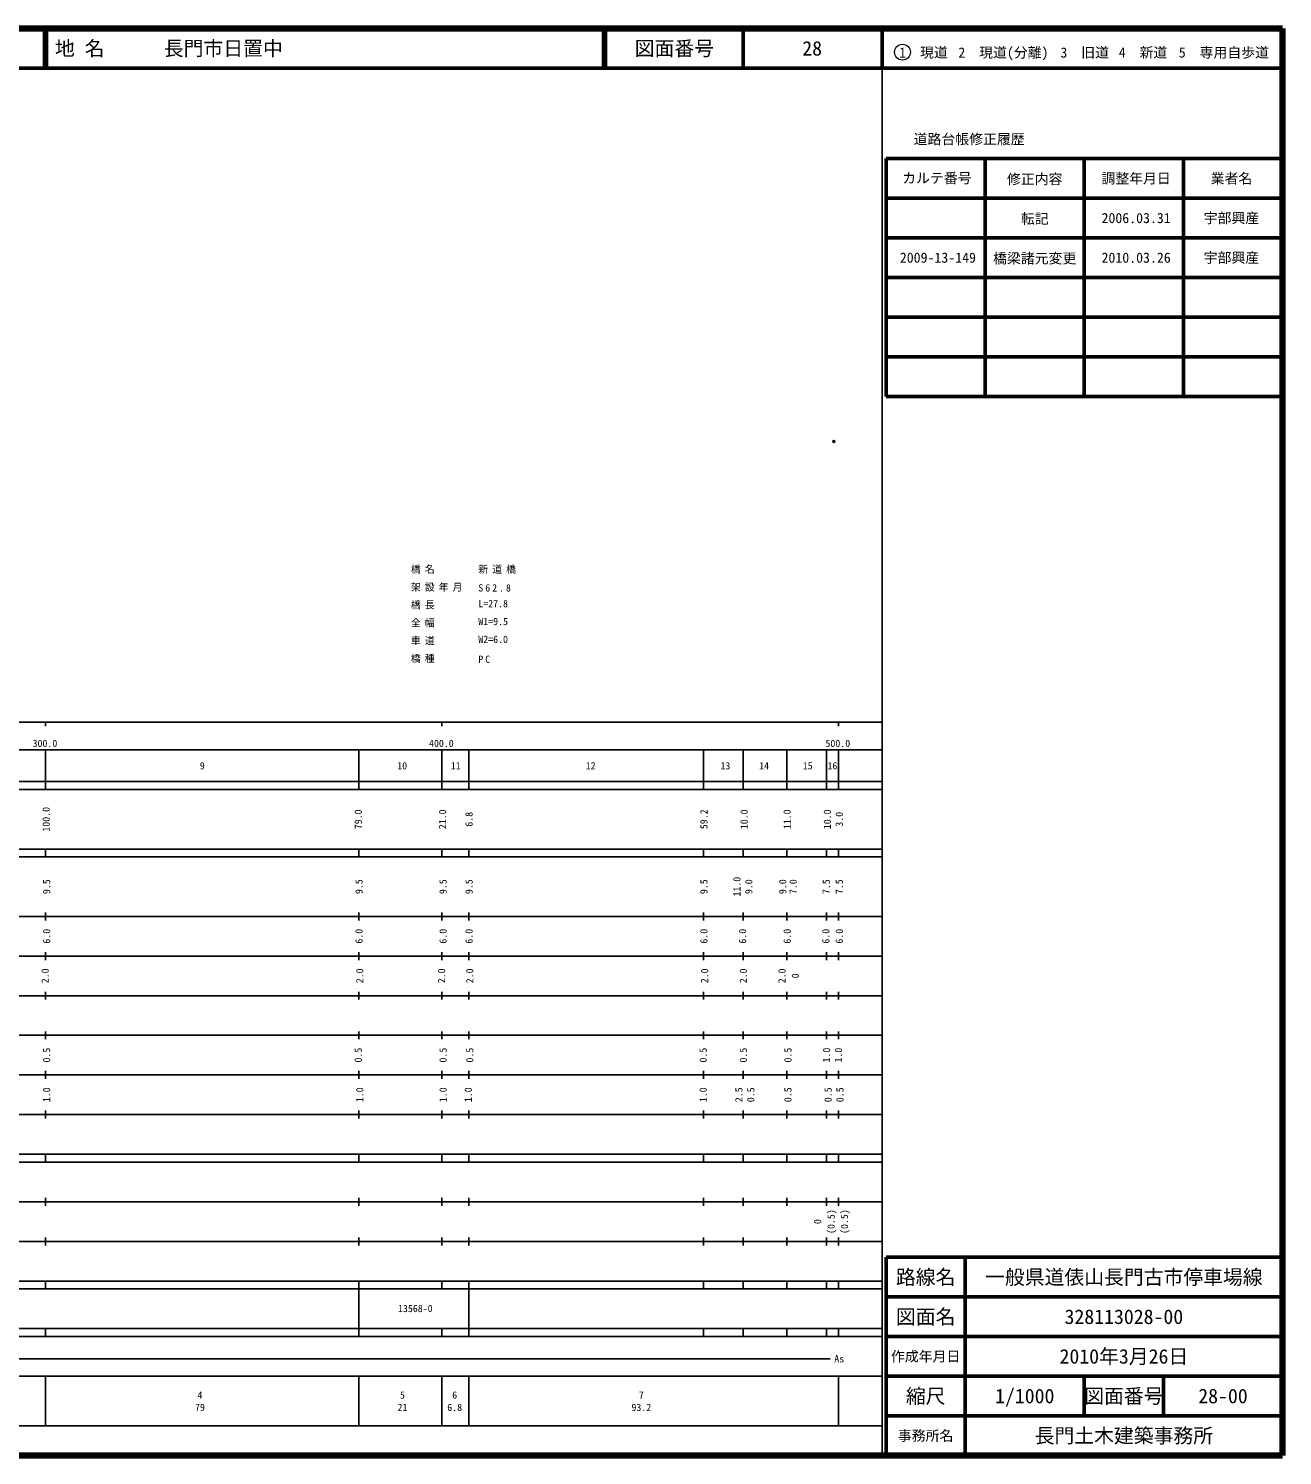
# Model space of a CAD drawing. Units: millimetres on the paper, with parts at other scales. Extents: x 40 to 680, y 20 to 380.
# Drawn here: x 363.7 to 680, y 20 to 380 of the extents above; entities that cross this region are included whole.
import ezdxf
from ezdxf.enums import TextEntityAlignment as Align

# ---------------------------------------------------------------- set-up
doc = ezdxf.new("R2010")
doc.units = ezdxf.units.MM
doc.header["$PDMODE"] = 32
doc.header["$PDSIZE"] = 0.5
doc.layers.add('M-OTRS', color=6, linetype='Continuous')
doc.layers.add('M-STR-HTXT', color=7, linetype='Continuous')
for name, color, linetype, lineweight in [('M-TTL', 2, 'Continuous', 140), ('M-TTL-BAND', 7, 'Continuous', 25), ('M-TTL-FRAM', 2, 'Continuous', 50), ('M-TTL-LINE', 7, 'Continuous', 50), ('M-TTL-TXT', 7, 'Continuous', 13)]:
    doc.layers.add(name, color=color, linetype=linetype, lineweight=lineweight)
doc.styles.add('ＭＳ ゴシック', font='')
doc.styles.get('ＭＳ ゴシック').set_extended_font_data('MS Gothic')

msp = doc.modelspace()

# ---------------------------------------------------------------- linework, layer by layer
at = {"layer": 'M-OTRS'}
msp.add_point((566.835, 275.801), dxfattribs=at)
at = {"layer": 'M-TTL'}
for p, q in [((680, 380), (40, 380)), ((680, 20), (680, 380)), ((40, 20), (680, 20))]:
    msp.add_line(p, q, dxfattribs=at)
at = {"layer": 'M-TTL-BAND'}
for p, q in [((579, 20), (579, 370)), ((40, 205), (579, 205)), ((368, 205), (368, 204)), ((468, 205), (468, 204)), ((568, 205), (568, 204)), ((68, 198), (579, 198)), ((368, 198), (368, 188)), ((447, 198), (447, 188)), ((468, 198), (468, 188)), ((474.8, 198), (474.8, 188)), ((534, 198), (534, 188)), ((544, 198), (544, 188)), ((555, 198), (555, 188)), ((565, 198), (565, 188)), ((568, 198), (568, 188)), ((40, 190), (579, 190)), ((40, 188), (579, 188)), ((40, 173), (579, 173)), ((368, 171), (368, 173)), ((447, 173), (447, 171)), ((468, 171), (468, 173)), ((474.8, 173), (474.8, 171)), ((534, 173), (534, 171)), ((544, 173), (544, 171)), ((555, 173), (555, 171)), ((565, 173), (565, 171)), ((568, 171), (568, 173)), ((40, 171), (579, 171)), ((40, 156), (579, 156)), ((368, 155), (368, 157)), ((447, 157), (447, 155)), ((468, 155), (468, 157)), ((474.8, 157), (474.8, 155)), ((534, 157), (534, 155)), ((544, 157), (544, 155)), ((555, 157), (555, 155)), ((565, 157), (565, 155)), ((568, 155), (568, 157)), ((46, 146), (579, 146)), ((368, 145), (368, 147)), ((447, 147), (447, 145)), ((468, 145), (468, 147)), ((474.8, 147), (474.8, 145)), ((534, 147), (534, 145)), ((544, 147), (544, 145)), ((555, 147), (555, 145)), ((565, 147), (565, 145)), ((568, 145), (568, 147)), ((368, 135), (368, 137)), ((447, 137), (447, 135)), ((468, 135), (468, 137)), ((474.8, 137), (474.8, 135)), ((534, 137), (534, 135)), ((544, 137), (544, 135)), ((555, 137), (555, 135)), ((565, 137), (565, 135)), ((568, 135), (568, 137)), ((52, 136), (579, 136)), ((46, 126), (579, 126)), ((368, 125), (368, 127)), ((447, 127), (447, 125)), ((468, 125), (468, 127)), ((474.8, 127), (474.8, 125)), ((534, 127), (534, 125)), ((544, 127), (544, 125)), ((555, 127), (555, 125)), ((565, 127), (565, 125)), ((568, 125), (568, 127)), ((52, 116), (579, 116)), ((368, 115), (368, 117)), ((447, 117), (447, 115)), ((468, 115), (468, 117)), ((474.8, 117), (474.8, 115)), ((534, 117), (534, 115)), ((544, 117), (544, 115)), ((555, 117), (555, 115)), ((565, 117), (565, 115)), ((568, 115), (568, 117)), ((46, 106), (579, 106)), ((368, 105), (368, 107)), ((447, 107), (447, 105)), ((468, 105), (468, 107)), ((474.8, 107), (474.8, 105)), ((534, 107), (534, 105)), ((544, 107), (544, 105)), ((555, 107), (555, 105)), ((565, 107), (565, 105)), ((568, 105), (568, 107)), ((40, 96), (579, 96)), ((40, 94), (579, 94)), ((368, 94), (368, 96)), ((447, 96), (447, 94)), ((468, 94), (468, 96)), ((474.8, 96), (474.8, 94)), ((534, 96), (534, 94)), ((544, 96), (544, 94)), ((555, 96), (555, 94)), ((565, 96), (565, 94)), ((568, 94), (568, 96)), ((49, 84), (579, 84)), ((368, 83), (368, 85)), ((447, 85), (447, 83)), ((468, 83), (468, 85)), ((474.8, 85), (474.8, 83)), ((534, 85), (534, 83)), ((544, 85), (544, 83)), ((555, 85), (555, 83)), ((565, 85), (565, 83)), ((568, 83), (568, 85)), ((40, 74), (579, 74)), ((368, 73), (368, 75)), ((447, 75), (447, 73)), ((468, 73), (468, 75)), ((474.8, 75), (474.8, 73)), ((534, 75), (534, 73)), ((544, 75), (544, 73)), ((555, 75), (555, 73)), ((565, 75), (565, 73)), ((568, 73), (568, 75)), ((40, 64), (579, 64)), ((40, 62), (579, 62)), ((368, 62), (368, 64)), ((447, 64), (447, 52)), ((468, 62), (468, 64)), ((474.8, 64), (474.8, 52)), ((534, 64), (534, 62)), ((544, 64), (544, 62)), ((555, 64), (555, 62)), ((565, 64), (565, 62)), ((568, 62), (568, 64)), ((40, 52), (579, 52)), ((368, 50), (368, 52)), ((447, 52), (447, 50)), ((468, 50), (468, 52)), ((474.8, 52), (474.8, 50)), ((534, 52), (534, 50)), ((544, 52), (544, 50)), ((555, 52), (555, 50)), ((565, 52), (565, 50)), ((568, 50), (568, 52)), ((40, 50), (579, 50)), ((70.805, 44.406), (565.903, 44.406)), ((40, 40), (579, 40)), ((368, 40), (368, 27.5)), ((447, 40), (447, 27.5)), ((468, 40), (468, 27.5)), ((474.8, 40), (474.8, 27.5)), ((568, 40), (568, 27.5)), ((68, 27.5), (579, 27.5))]:
    msp.add_line(p, q, dxfattribs=at)
at = {"layer": 'M-TTL-FRAM'}
for p, q in [((580, 347.197), (580, 287.197)), ((580, 347.197), (680, 347.197)), ((580, 287.197), (680, 287.197)), ((680, 70), (580, 70)), ((580, 70), (580, 20))]:
    msp.add_line(p, q, dxfattribs=at)
at = {"layer": 'M-TTL-LINE'}
for p, q in [((367.75, 380), (367.75, 370)), ((368.25, 380), (368.25, 370)), ((508.747, 380), (508.747, 370)), ((509.247, 380), (509.247, 370)), ((543.997, 380), (543.997, 370)), ((579, 380), (579, 370)), ((40, 370), (680, 370)), ((605, 347.197), (605, 287.197)), ((630, 347.197), (630, 287.197)), ((655, 347.197), (655, 287.197)), ((580, 337.197), (680, 337.197)), ((580, 327.197), (680, 327.197)), ((580, 317.197), (680, 317.197)), ((580, 307.197), (680, 307.197)), ((580, 297.197), (680, 297.197)), ((600, 70), (600, 20)), ((680, 60), (580, 60)), ((680, 50), (580, 50)), ((680, 40), (580, 40)), ((630, 40), (630, 30)), ((650, 40), (650, 30)), ((680, 30), (580, 30))]:
    msp.add_line(p, q, dxfattribs=at)
at = {"layer": 'M-TTL-TXT'}
msp.add_circle((584.147, 374.034), 2, dxfattribs=at)

# ---------------------------------------------------------------- texts
at = {"layer": 'M-STR-HTXT', "style": 'ＭＳ ゴシック'}
for s, p in [('L=27.8', (477.16, 233.439)), ('W1=9.5', (477.16, 228.939)), ('W2=6.0', (477.16, 224.439))]:
    msp.add_text(s, height=1.833, dxfattribs=at).set_placement(p, align=Align.BOTTOM_LEFT)
at = {"layer": 'M-STR-HTXT', "char_height": 1.833, "attachment_point": 7, "style": 'ＭＳ ゴシック'}
for s, insert in [('\\T1.4;橋名', (460.16, 242.439)), ('\\T1.4;新道橋', (477.16, 242.439)), ('\\T1.4;架設年月', (460.16, 237.939)), ('\\T1.4;S62.8', (477.16, 237.939)), ('\\T1.4;橋長', (460.16, 233.439)), ('\\T1.4;全幅', (460.16, 228.939)), ('\\T1.4;車道', (460.16, 224.439)), ('\\T1.4;橋種', (460.16, 219.939)), ('\\T1.4;PC', (477.16, 219.939))]:
    msp.add_mtext(s, dxfattribs=dict(at, insert=insert))
at = {"layer": 'M-TTL-BAND', "style": 'ＭＳ ゴシック'}
for s, p in [('300.0', (367.844, 198.195)), ('400.0', (467.844, 198.195)), ('500.0', (567.844, 198.195))]:
    msp.add_text(s, height=1.833, dxfattribs=at).set_placement(p, align=Align.BOTTOM_CENTER)
for s, p in [('9', (407.54, 194)), ('10', (457.959, 194)), ('11', (471.464, 194)), ('12', (505.493, 194)), ('13', (539.494, 194)), ('14', (549.245, 194)), ('15', (560.245, 194)), ('16', (566.475, 194)), ('13568-0', (461.269, 57.08)), ('As', (568.201, 44.406)), ('4', (406.955, 35.238)), ('5', (458.021, 35.238)), ('6', (471.199, 35.238)), ('7', (518.288, 35.238)), ('79', (406.955, 32.131)), ('21', (458.021, 32.131)), ('6.8', (471.199, 32.131)), ('93.2', (518.288, 32.131))]:
    msp.add_text(s, height=1.833, dxfattribs=at).set_placement(p, align=Align.MIDDLE_CENTER)
for s, p in [('100.0', (368.136, 180.5)), ('79.0', (446.868, 180.5)), ('21.0', (468.136, 180.5)), ('6.8', (474.806, 180.5)), ('59.2', (534.058, 180.5)), ('10.0', (544.184, 180.5)), ('11.0', (555.059, 180.5)), ('10.0', (565.185, 180.5)), ('3.0', (568.185, 180.5)), ('11.0', (542.384, 163.5)), ('9.5', (368.258, 163.5)), ('9.5', (447.055, 163.5)), ('9.5', (468.258, 163.5)), ('9.5', (474.806, 163.5)), ('9.5', (534.058, 163.5)), ('9.0', (545.378, 163.5)), ('9.0', (553.934, 163.5)), ('7.0', (556.559, 163.5)), ('7.5', (564.903, 163.5)), ('7.5', (568.185, 163.5)), ('6.0', (368.258, 151)), ('6.0', (447.055, 151)), ('6.0', (468.258, 151)), ('6.0', (474.806, 151)), ('6.0', (534.058, 151)), ('6.0', (543.809, 151)), ('6.0', (555.059, 151)), ('6.0', (564.81, 151)), ('6.0', (568.185, 151)), ('2.0', (367.883, 141)), ('2.0', (447.243, 141)), ('2.0', (467.883, 141)), ('2.0', (474.994, 141)), ('2.0', (534.246, 141)), ('2.0', (543.996, 141)), ('2.0', (553.747, 141)), ('0', (557.122, 141)), ('0.5', (368.258, 121)), ('0.5', (446.868, 121)), ('0.5', (468.258, 121)), ('0.5', (474.994, 121)), ('0.5', (533.871, 121)), ('0.5', (543.996, 121)), ('0.5', (555.247, 121)), ('1.0', (564.997, 121)), ('1.0', (567.997, 121)), ('1.0', (368.258, 111)), ('1.0', (447.243, 111)), ('1.0', (468.258, 111)), ('1.0', (474.619, 111)), ('1.0', (533.871, 111)), ('2.5', (542.871, 111)), ('0.5', (545.871, 111)), ('0.5', (555.247, 111)), ('0.5', (565.372, 111)), ('0.5', (568.372, 111)), ('0', (562.747, 79)), ('(0.5)', (566.122, 79)), ('(0.5)', (569.497, 79))]:
    msp.add_text(s, height=1.833, rotation=90, dxfattribs=at).set_placement(p, align=Align.MIDDLE_CENTER)
at = {"layer": 'M-TTL-TXT', "style": 'ＭＳ ゴシック'}
msp.add_text('地 名      長門市日置中', height=3.666, dxfattribs=at).set_placement((370.38, 375), align=Align.MIDDLE_LEFT)
for s, height, p in [('図面番号', 3.666, (526.622, 375)), ('28', 3.666, (561.372, 375)), ('1\u3000現道', 2.566, (589.448, 373.958)), ('2\u3000現道(分離)', 2.566, (609.619, 373.958)), ('3\u3000旧道', 2.566, (630.121, 373.958)), ('4\u3000新道', 2.566, (644.824, 373.958)), ('5\u3000専用自歩道', 2.566, (665.228, 373.958)), ('道路台帳修正履歴', 2.566, (600.968, 352.113)), ('カルテ番号', 2.566, (592.839, 342.277)), ('修正内容', 2.566, (617.509, 342.023)), ('調整年月日', 2.566, (643.089, 342.197)), ('業者名', 2.566, (667.134, 342.197)), ('転記', 2.566, (617.509, 332.023)), ('2006.03.31', 2.566, (643.089, 332.197)), ('宇部興産', 2.566, (667.134, 332.197)), ('2009-13-149', 2.566, (593.089, 322.197)), ('橋梁諸元変更', 2.566, (617.509, 322.023)), ('2010.03.26', 2.566, (643.089, 322.197)), ('宇部興産', 2.566, (667.134, 322.197)), ('路線名', 3.666, (590, 65)), ('一般県道俵山長門古市停車場線', 3.666, (640, 65)), ('図面名', 3.666, (590, 55)), ('328113028-00', 3.666, (640, 55)), ('2010年3月26日', 3.666, (640, 45)), ('作成年月日', 2.566, (590, 45)), ('縮尺', 3.666, (590, 35)), ('1/1000', 3.666, (615, 35)), ('図面番号', 3.666, (640, 35)), ('28-00', 3.666, (665, 35)), ('事務所名', 2.566, (590, 25)), ('長門土木建築事務所', 3.666, (640, 25))]:
    msp.add_text(s, height=height, dxfattribs=at).set_placement(p, align=Align.MIDDLE_CENTER)

doc.saveas('drawing.dxf')
